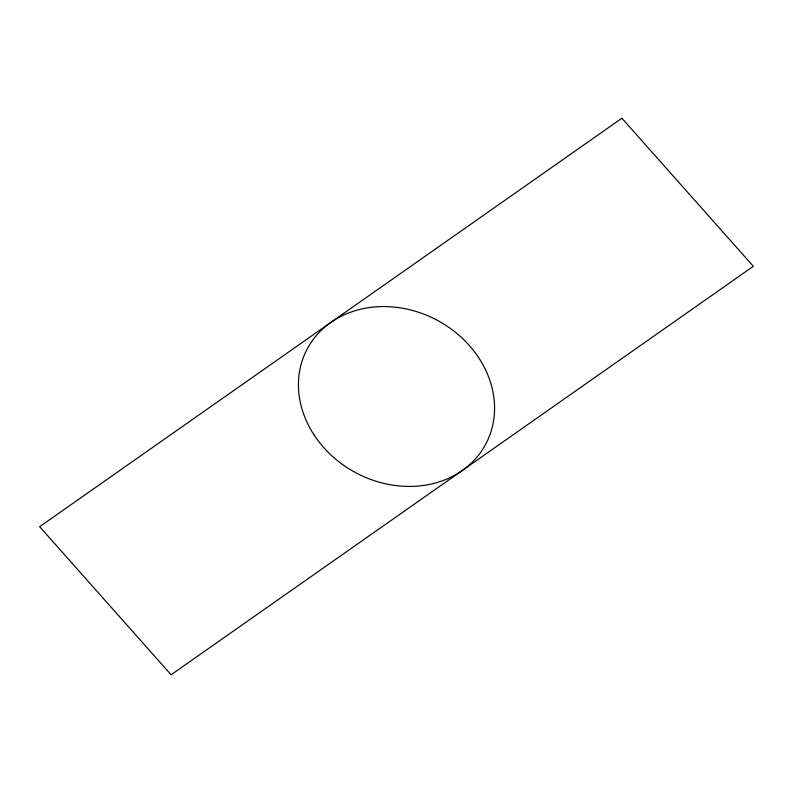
<?xml version="1.0" encoding="UTF-8"?>
<svg xmlns="http://www.w3.org/2000/svg" width="793" height="793" viewBox="0 0 793 793"><rect width="100%" height="100%" fill="white"/><g stroke="black" fill="none" stroke-linecap="round" stroke-linejoin="round"><path stroke-width="1.19" d="M621.9 118.226L39.65 526.691L171.1 674.774L753.35 266.309L621.9 118.226M313.83 434.574A101.167 86.437 28.2 0 0 483.522 448.025A101.167 86.437 28.2 0 0 392.158 306.901A101.167 86.437 28.2 0 0 313.83 434.574"/></g></svg>
